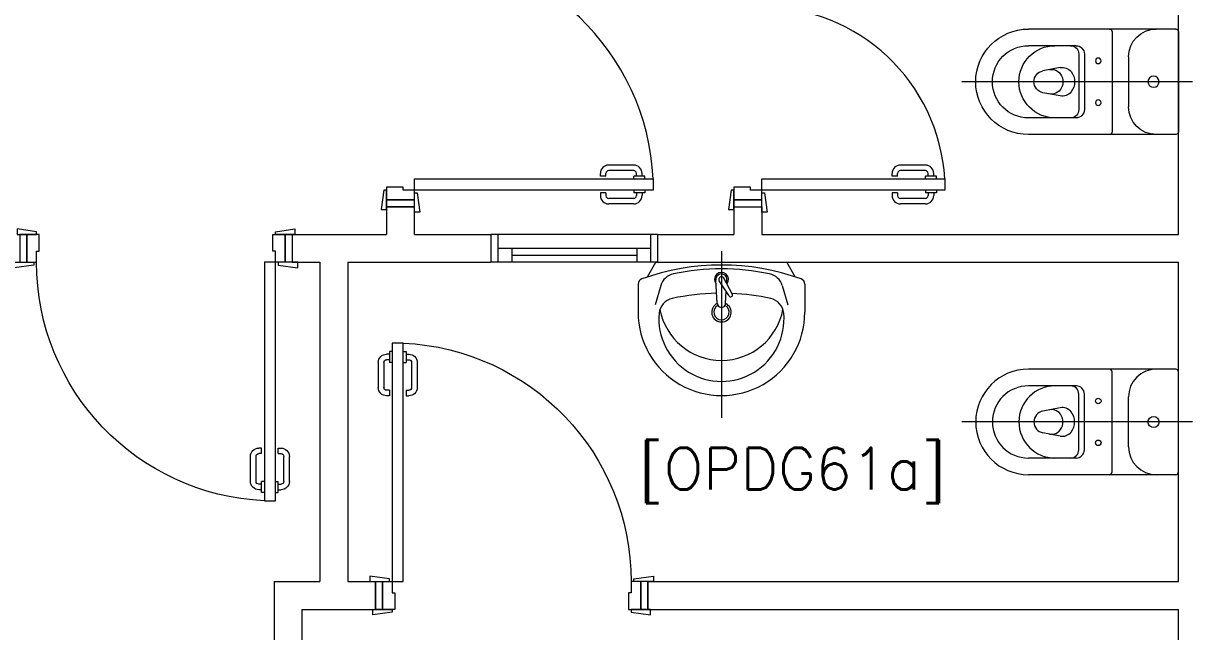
# Model space of a CAD drawing. Header units: inches. Extents: x -501855 to 57169, y -29325 to 19878.
# Drawn here: x 11362 to 15618, y 2453 to 4642 of the extents above; entities that cross this region are included whole.
import ezdxf
from ezdxf import colors
from ezdxf.entities.mleader import LeaderData, LeaderLine
from ezdxf.math import Vec2, Vec3

# ---------------------------------------------------------------- set-up
doc = ezdxf.new("R2010")
doc.units = ezdxf.units.IN
doc.header["$LTSCALE"] = 25
doc.header["$MEASUREMENT"] = 0
doc.linetypes.add('DASHDOT', pattern=[25.4, 12.7, -6.35, 0, -6.35])
for name, color, linetype, lineweight in [('00-Ground Floor$0$72_EGR_BASE_TEXT', 252, 'Continuous', 5), ('00-Ground Floor$0$Aluminum', 251, 'Continuous', 5), ('00-Ground Floor$0$SANIT', 250, 'Continuous', 5), ('00-Ground Floor$0$Walls', 251, 'Continuous', 5), ('00-Ground Floor$0$Wooden Joinery', 251, 'Continuous', 5), ('E-LITE-CLNG-CNDT', 6, 'DASHDOT', 35), ('E-POWR-TEXT', 6, 'Continuous', 25)]:
    doc.layers.add(name, color=color, linetype=linetype, lineweight=lineweight)
doc.styles.add('00-Ground Floor$0$SIMPLEX', font='SIMPLEX.shx', dxfattribs={"height": 150})
doc.styles.add('DC_Elc_Romans', font='elc_romans.shx', dxfattribs={"width": 0.7})

# ---------------------------------------------------------------- blocks, each defined once
blk = doc.blocks.new('00-Ground Floor$0$A$C72370EFE')
at = {"layer": '00-Ground Floor$0$Wooden Joinery'}
for p, q in [((-0.01, -0.04), (-0.02, -0.04)), ((-0.01, -0.03), (-0.01, -0.07)), ((0, -0.03), (-0.01, -0.03)), ((0.04, -0.03), (0.05, -0.03)), ((0.05, -0.03), (0.05, -0.07)), ((0.05, -0.04), (0.06, -0.04)), ((-0.05, -0.07), (-0.05, -0.16)), ((-0.03, -0.07), (-0.03, -0.16)), ((-0.01, -0.06), (-0.02, -0.06)), ((0, -0.07), (-0.01, -0.07)), ((0.04, -0.07), (0.05, -0.07)), ((0.05, -0.06), (0.06, -0.06)), ((0.07, -0.07), (0.07, -0.16)), ((0.09, -0.07), (0.09, -0.16)), ((-0.01, -0.17), (-0.02, -0.17)), ((-0.01, -0.17), (-0.01, -0.19)), ((0.05, -0.17), (0.06, -0.17)), ((0.05, -0.17), (0.05, -0.19)), ((-0.01, -0.19), (-0.02, -0.19)), ((0.05, -0.19), (0.06, -0.19))]:
    blk.add_line(p, q, dxfattribs=at)
for centre, radius, start, end in [((-0.02, -0.07), 0.03, 90, 180), ((0.06, -0.07), 0.03, 0, 90), ((-0.02, -0.07), 0.01, 90, 180), ((0.06, -0.07), 0.01, 0, 90), ((-0.02, -0.16), 0.03, 180, 270), ((-0.02, -0.16), 0.01, 180, 270), ((0.06, -0.16), 0.01, 270, 0), ((0.06, -0.16), 0.03, 270, 0)]:
    blk.add_arc(centre, radius, start, end, dxfattribs=at)
blk = doc.blocks.new('00-Ground Floor$0$A$C5DAD61B4')
at = {"layer": '00-Ground Floor$0$Wooden Joinery'}
for points in [[(80, 959.1), (80, 969.1), (10, 979.1), (10, 959.1)], [(940, 959.1), (940, 969.1), (1010, 979.1), (1010, 959.1)], [(70, 859.1), (70, 849.1), (0, 839.1), (0, 859.1)], [(120, 859.1), (120, 0), (80, 0), (80, 859.1)], [(950, 859.1), (950, 849.1), (1020, 839.1), (1020, 859.1)]]:
    blk.add_lwpolyline(points, close=True, dxfattribs=at)
for points in [[(45, 859.1), (45, 959.1), (20, 959.1), (20, 859.1), (45, 859.1)], [(45, 859.1), (80, 859.1), (80, 899.1), (90, 899.1), (90, 959.1), (45, 959.1), (45, 859.1)], [(975, 859.1), (940, 859.1), (940, 899.1), (930, 899.1), (930, 959.1), (975, 959.1), (975, 859.1)], [(975, 859.1), (975, 959.1), (1000, 959.1), (1000, 859.1), (975, 859.1)]]:
    blk.add_lwpolyline(points, dxfattribs=at)
blk.add_arc((80, 859.1), 860, 272.666, 0, dxfattribs=at)
at = {"layer": '00-Ground Floor$0$Wooden Joinery', "xscale": 999.9999999998854, "yscale": 999.9999999998854, "zscale": 999.9999999998854, "rotation": 180}
blk.add_blockref('00-Ground Floor$0$A$C72370EFE', (120, 0), dxfattribs=at)
blk = doc.blocks.new('00-Ground Floor$0$A$C268A7CF0')
at = {"layer": '00-Ground Floor$0$Wooden Joinery'}
for points in [[(80, 758.8), (80, 768.8), (10, 778.8), (10, 758.8)], [(740, 758.8), (740, 768.8), (810, 778.8), (810, 758.8)], [(70, 658.8), (70, 648.8), (0, 638.8), (0, 658.8)], [(120, 658.8), (120, 0), (80, 0), (80, 658.8)], [(750, 658.8), (750, 648.8), (820, 638.8), (820, 658.8)]]:
    blk.add_lwpolyline(points, close=True, dxfattribs=at)
for points in [[(45, 658.8), (45, 758.8), (20, 758.8), (20, 658.8), (45, 658.8)], [(45, 658.8), (80, 658.8), (80, 698.8), (90, 698.8), (90, 758.8), (45, 758.8), (45, 658.8)], [(775, 658.8), (740, 658.8), (740, 698.8), (730, 698.8), (730, 758.8), (775, 758.8), (775, 658.8)], [(775, 658.8), (775, 758.8), (800, 758.8), (800, 658.8), (775, 658.8)]]:
    blk.add_lwpolyline(points, dxfattribs=at)
blk.add_arc((80, 658.8), 660, 273.4748, 0, dxfattribs=at)
at = {"layer": '00-Ground Floor$0$Wooden Joinery', "xscale": 999.9999999998854, "yscale": 999.9999999998854, "zscale": 999.9999999998854, "rotation": 180}
blk.add_blockref('00-Ground Floor$0$A$C72370EFE', (120, 0), dxfattribs=at)
blk = doc.blocks.new('00-Ground Floor$0$WC manta')
at = {"layer": '00-Ground Floor$0$SANIT'}
for p, q in [((-0.13, 0.18), (-0.13, -0.18)), ((-0.12, 0.19), (0.41, 0.19)), ((0.109, 0.18), (0.109, -0.18)), ((0.239, 0.13), (0.41, 0.13)), ((0.05, 0.09), (0.05, -0.09)), ((0.209, 0.1), (0.209, -0.1)), ((0.229, 0.1), (0.229, -0.1)), ((0.2955, 0.051), (0.3581, 0.0393)), ((-0.18, 0), (0.65, 0)), ((0.2955, -0.051), (0.3581, -0.0393)), ((0.239, -0.13), (0.41, -0.13)), ((-0.12, -0.19), (0.41, -0.19))]:
    blk.add_line(p, q, dxfattribs=at)
for centre, radius in [((0.159, 0.0752), 0.01), ((-0.04, 0), 0.02), ((0.159, -0.0753), 0.01)]:
    blk.add_circle(centre, radius, dxfattribs=at)
for centre, radius, start, end in [((-0.12, 0.18), 0.01, 90, 180), ((-0.05, 0.09), 0.1, 0, 90), ((0.119, 0.18), 0.01, 90, 180), ((0.41, 0), 0.19, 270, 90), ((0.239, 0.1), 0.03, 90, 180), ((0.259, 0.1), 0.03, 90, 180), ((0.3147, 0), 0.13, 270, 90), ((0.41, 0), 0.13, 270, 90), ((0.2882, 0.0117), 0.04, 79.4289, 141.525), ((0.3271, 0.0044), 0.04, 79.4289, 166.4176), ((0.3029, 0), 0.0588, 141.525, 218.475), ((0.3454, 0), 0.0588, 166.4176, 193.5824), ((0.3507, 0), 0.04, 280.5711, 79.4289), ((0.2882, -0.0117), 0.04, 218.475, 280.5711), ((0.3271, -0.0044), 0.04, 193.5824, 280.5711), ((-0.05, -0.09), 0.1, 270, 0), ((0.239, -0.1), 0.03, 180, 270), ((0.259, -0.1), 0.03, 180, 270), ((-0.12, -0.18), 0.01, 180, 270), ((0.119, -0.18), 0.01, 180, 270)]:
    blk.add_arc(centre, radius, start, end, dxfattribs=at)
blk = doc.blocks.new('00-Ground Floor$0$lav-manta 60')
at = {"layer": '00-Ground Floor$0$SANIT'}
for p, q in [((-0.2658, -0.0529), (-0.2358, 0)), ((-0.2358, 0), (0.2358, 0)), ((0, 0.04), (0, -0.56)), ((0.2658, -0.0529), (0.2358, 0)), ((-0.3, -0.0789), (-0.3, -0.18)), ((-0.2185, -0.0841), (-0.2383, -0.1537)), ((-0.015, -0.1473), (-0.0199, -0.064)), ((0.0274, -0.121), (-0.0078, -0.0673)), ((0.0389, -0.1142), (0.0087, -0.0575)), ((0.0191, -0.077), (0.0199, -0.064)), ((0.2185, -0.0841), (0.2383, -0.1537)), ((0.3, -0.0789), (0.3, -0.18)), ((0.015, -0.1473), (0.0174, -0.1057))]:
    blk.add_line(p, q, dxfattribs=at)
for centre, radius, start, end in [((0, -0.8557), 0.8457, 70.1771, 109.8229), ((-0.1608, -0.1006), 0.06, 101.8086, 164.0794), ((0, -0.8696), 0.8457, 78.1914, 101.8086), ((0, -0.0617), 0.025, 320.7474, 220.368), ((0, -0.0617), 0.02, 353.2671, 186.682), ((0.1608, -0.1006), 0.06, 15.9206, 78.1914), ((-0.28, -0.0789), 0.02, 109.8229, 180), ((0, -0.0617), 0.00966, 25.4127, 215.9577), ((0.28, -0.0789), 0.02, 0, 70.1771), ((0, -0.9572), 0.8457, 91.1572, 102.0883), ((0, -0.9572), 0.8457, 88.5486, 88.844), ((0.0332, -0.1176), 0.00666, 210.6852, 30.6852), ((0, -0.9572), 0.8457, 77.9117, 87.4274), ((-0.1645, -0.189), 0.06, 102.0883, 174.8142), ((0, -0.1282), 0.2252, 190.6097, 349.3903), ((0, -0.18), 0.035, 115.3106, 64.6894), ((0, -0.18), 0.0275, 117.1496, 62.8504), ((0, -0.1473), 0.015, 180, 0), ((0.1645, -0.189), 0.06, 5.1858, 77.9117), ((0, -0.18), 0.3, 180, 0), ((0, -0.2039), 0.2252, 174.8142, 5.1858)]:
    blk.add_arc(centre, radius, start, end, dxfattribs=at)
blk = doc.blocks.new('00-Ground Floor')
at = {"layer": '00-Ground Floor$0$Aluminum'}
for p, q in [((13642.9, 3882.6, 0), (13042.9, 3882.6, 0)), ((13067.9, 3882.6, 0), (13067.9, 3782.6, 0)), ((13617.9, 3882.6, 0), (13617.9, 3782.6, 0)), ((13617.9, 3832.6, 0), (13067.9, 3832.6, 0)), ((13117.9, 3832.6, 0), (13117.9, 3782.6, 0)), ((13567.9, 3832.6, 0), (13567.9, 3782.6, 0)), ((13117.9, 3807.6, 0), (13567.9, 3807.6, 0)), ((13642.9, 3782.6, 0), (13042.9, 3782.6, 0))]:
    blk.add_line(p, q, dxfattribs=at)
at = {"layer": '00-Ground Floor$0$Walls'}
for p, q in [((15517.9, 3882.6, 0), (15517.9, 4982.6, 0)), ((12667.9, 3982.6, 0), (12667.9, 3882.6, 0)), ((12767.9, 3982.6, 0), (12667.9, 3982.6, 0)), ((12767.9, 3882.6, 0), (12767.9, 3982.6, 0)), ((13917.9, 3982.6, 0), (14017.9, 3982.6, 0)), ((13917.9, 3982.6, 0), (13917.9, 3882.6, 0)), ((14017.9, 3982.6, 0), (14017.9, 3882.6, 0)), ((12327.9, 3882.6, 0), (12667.9, 3882.6, 0)), ((12327.9, 3882.6, 0), (12327.9, 3782.6, 0)), ((12767.9, 3882.6, 0), (13042.9, 3882.6, 0)), ((13042.9, 3882.6, 0), (13042.9, 3782.6, 0)), ((13642.9, 3882.6, 0), (13917.9, 3882.6, 0)), ((13642.9, 3882.6, 0), (13642.9, 3782.6, 0)), ((14017.9, 3882.6, 0), (15517.9, 3882.6, 0)), ((12327.9, 3782.6, 0), (12427.9, 3782.6, 0)), ((12427.9, 3782.6, 0), (12427.9, 2632.6, 0)), ((12527.9, 3782.6, 0), (13042.9, 3782.6, 0)), ((12527.9, 3782.6, 0), (12527.9, 2632.6, 0)), ((13642.9, 3782.6, 0), (15517.9, 3782.6, 0)), ((15517.9, 2632.6, 0), (15517.9, 3782.6, 0)), ((12263.3, 2632.6, 0), (12427.9, 2632.6, 0)), ((12263.3, 2632.6, 0), (12263.3, 823.8, 0)), ((12527.9, 2632.6, 0), (12627.9, 2632.6, 0)), ((12627.9, 2632.6, 0), (12627.9, 2532.6, 0)), ((13607.9, 2632.6, 0), (15517.9, 2632.6, 0)), ((13607.9, 2632.6, 0), (13607.9, 2532.6, 0)), ((12363.3, 2532.6, 0), (12627.9, 2532.6, 0)), ((12363.3, 2532.6), (12363.3, 1587.3)), ((13607.9, 2532.6, 0), (15517.9, 2532.6, 0)), ((15517.9, -847.4, 0), (15517.9, 2532.6, 0))]:
    blk.add_line(p, q, dxfattribs=at)
at = {"layer": '00-Ground Floor$0$SANIT', "xscale": -999.9999999999995, "yscale": 999.9999999999995, "zscale": 999.9999999999995}
blk.add_blockref('00-Ground Floor$0$WC manta', (15387.9, 4432.6, 0), dxfattribs=at)
at = {"layer": '00-Ground Floor$0$SANIT'}
for name, p, xscale, yscale, zscale, rotation in [('00-Ground Floor$0$lav-manta 60', (13872.9, 3782.6, 0), 1000.000000000223, 1000.000000000223, 1000.000000000223, 359.9999995639858), ('00-Ground Floor$0$WC manta', (15387.9, 3207.6, 0), 999.9999999999995, 999.9999999999995, 999.9999999999995, 180)]:
    blk.add_blockref(name, p, dxfattribs=dict(at, xscale=xscale, yscale=yscale, zscale=zscale, rotation=rotation))
at = {"layer": '00-Ground Floor$0$Wooden Joinery', "rotation": 90.00000000000001}
for name, p in [('00-Ground Floor$0$A$C5DAD61B4', (13627, 3962.6, 0)), ('00-Ground Floor$0$A$C268A7CF0', (14676.7, 3962.6, 0))]:
    blk.add_blockref(name, p, dxfattribs=at)
at = {"layer": '00-Ground Floor$0$Wooden Joinery', "xscale": -1}
blk.add_blockref('00-Ground Floor$0$A$C5DAD61B4', (12347.9, 2923.5, 0), dxfattribs=at)
at = {"layer": '00-Ground Floor$0$Wooden Joinery', "xscale": -1, "rotation": 180}
blk.add_blockref('00-Ground Floor$0$A$C5DAD61B4', (12607.9, 3491.6, 0), dxfattribs=at)
at = {"layer": '00-Ground Floor$0$72_EGR_BASE_TEXT', "insert": (14128.6, 3114.6, 0), "char_height": 150, "attachment_point": 2, "style": '00-Ground Floor$0$SIMPLEX'}
blk.add_mtext('[OPDG61a]', dxfattribs=at)

msp = doc.modelspace()

# ---------------------------------------------------------------- block references
at = {"layer": 'E-LITE-CLNG-CNDT'}
msp.add_blockref('00-Ground Floor', (0, 0), dxfattribs=at)

# ---------------------------------------------------------------- leaders
at = {"layer": 'E-POWR-TEXT'}
ml = msp.add_multileader_mtext('Standard', dxfattribs=at)
ml.set_content('CABLE TRAY FOR\\PLOW CURRENT DATA\\PCABLES ', color=256, style='DC_Elc_Romans')
ml.set_leader_properties(color=45)
ml.build(insert=Vec2(0, 0))
ml.multileader.update_dxf_attribs({"dogleg_length": 2, "arrow_head_size": 200, "scale": 100})
ctx = ml.context
ctx.base_point, ctx.scale, ctx.char_height, ctx.arrow_head_size, ctx.landing_gap_size, ctx.plane_origin = Vec3(25909, 4523.7), 100, 200, 200, 200, Vec3(31500.2, 4337.5)
ctx.text_align_type = 2
notes = []
notes.append((ctx, [(1, (1, 1, 0), (28540.4, 4523.7), (-1, 0), 84.7, [(2, [(30563.2, -2601.7)], 0, [])])]))
ctx.mtext.insert, ctx.mtext.width, ctx.mtext.alignment, ctx.mtext.flow_direction = Vec3(28255.7, 4623.7), 5291.736, 3, 5
for ctx, leaders in notes:
    for number, flags, end, landing, length, lines in leaders:
        leader = LeaderData()
        leader.index, (leader.has_last_leader_line, leader.has_dogleg_vector, leader.attachment_direction) = number, flags
        leader.last_leader_point, leader.dogleg_vector, leader.dogleg_length = Vec3(end), Vec3(landing), length
        for number, points, colour, breaks in lines:
            line = LeaderLine()
            line.index, line.vertices, line.color, line.breaks = number, Vec3.list(points), colors.encode_raw_color(colour), breaks
            leader.lines.append(line)
        ctx.leaders.append(leader)

doc.saveas('drawing.dxf')
